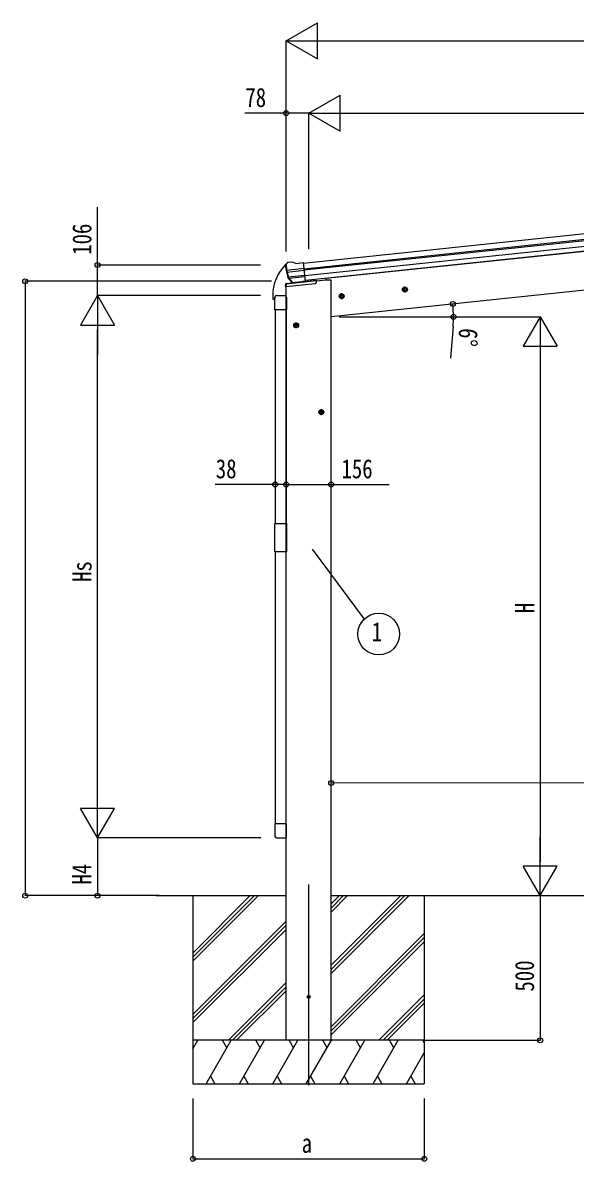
# Model space of a CAD drawing. Units: millimetres, scale not verified. Extents: x -10512 to 10512, y -7425 to 7425.
# Drawn here: x -7439 to -5529, y -4897 to -964 of the extents above; entities that cross this region are included whole.
import ezdxf
from ezdxf.enums import TextEntityAlignment as Align

# ---------------------------------------------------------------- set-up
doc = ezdxf.new("R2010")
doc.units = ezdxf.units.MM
doc.header["$LTSCALE"] = 30
for name, color, linetype in [('0-3_YKK_12', 2, 'Continuous'), ('0-4_YKK_13', 4, 'Continuous'), ('0-5_YKK_A1', 4, 'Continuous'), ('0-6_YKK_D', 6, 'Continuous')]:
    doc.layers.add(name, color=color, linetype=linetype)
doc.styles.add('ＭＳ ゴシック', font='')
doc.styles.get('ＭＳ ゴシック').set_extended_font_data('MS Gothic')

msp = doc.modelspace()

# ---------------------------------------------------------------- linework, layer by layer
at = {"layer": '0-3_YKK_12'}
msp.add_line((-6450.54, -3941.36), (-6450.54, -4634.68), dxfattribs=at)
at = {"layer": '0-4_YKK_13'}
for p, q in [((-6530.58, -1803.21), (-6530.66, -1801.34)), ((-6529.29, -1798.44), (-6529.99, -1799.31)), ((-6525.8, -1794.13), (-6529.29, -1798.44)), ((-6525.8, -1794.13), (-6525.79, -1794.12)), ((-6522.44, -1792.3), (-6522.43, -1792.3)), ((-6494.86, -1795.44), (-6468.34, -1792.65)), ((-6461.56, -1857.2), (-6468.34, -1792.65)), ((-6466.19, -1813.18), (-6525.92, -1819.46)), ((-6525.17, -1825.3), (-6465.57, -1819.03)), ((-6507.66, -1860.85), (-6521.36, -1845.1)), ((-6520.87, -1841.51), (-6463.84, -1835.52)), ((-6506.72, -1860.22), (-6519.77, -1844.28)), ((-6518.54, -1845.78), (-6463.37, -1839.98)), ((-6530.72, -1875.12), (-6529.48, -1865.7)), ((-6529.71, -1875.01), (-6530.72, -1875.12)), ((-6529.71, -1875.01), (-6428.19, -1864.34)), ((-6528.49, -1865.77), (-6529.71, -1875.01)), ((-6529.71, -1875.01), (-6528.49, -1865.77)), ((-6527.98, -1865.78), (-6529.18, -1874.96)), ((-6528.49, -1865.77), (-6528.59, -1864.84)), ((-6528.59, -1864.84), (-6528.49, -1865.77)), ((-6423.72, -1854.75), (-6528.49, -1865.77)), ((-6528.49, -1865.77), (-6423.72, -1854.75)), ((-6423.72, -1854.82), (-6527.98, -1865.78)), ((-6527.05, -1866.19), (-6527.1, -1865.69)), ((-6423.72, -1855.33), (-6527.05, -1866.19)), ((-6497.36, -1860.96), (-6505.05, -1861.77)), ((-6504.96, -1861.53), (-6461.58, -1856.97)), ((-6497.09, -1861.03), (-6497.36, -1860.96)), ((-6471.76, -1858.36), (-6497.09, -1861.03)), ((-6471.5, -1858.25), (-6471.76, -1858.36)), ((-6461.56, -1857.2), (-6471.5, -1858.25)), ((-6458.72, -1857.5), (-6458.72, -1859)), ((-6423.72, -1859.37), (-6423.72, -1854.75)), ((-6574.55, -1906.65), (-6574.55, -1918.41)), ((-6574.05, -1918.91), (-6567.78, -1918.91)), ((-6567.28, -1911.65), (-6567.28, -1918.41)), ((-6567.04, -1955.14), (-6567.04, -1911.44)), ((-6561.54, -1905.94), (-6532.54, -1905.94)), ((-6561.28, -1905.65), (-6528.04, -1905.65)), ((-6527.04, -1911.44), (-6527.04, -1955.14)), ((-6527.04, -1955.14), (-6567.04, -1955.14)), ((-6567.04, -3731.14), (-6567.04, -3774.84)), ((-6527.04, -3731.14), (-6567.04, -3731.14)), ((-6527.04, -3774.84), (-6527.04, -3731.14)), ((-6561.54, -3780.34), (-6532.54, -3780.34))]:
    msp.add_line(p, q, dxfattribs=at)
for points in [[(-6508.95, -1790.88), (-6508.95, -1790.88), (-6522.43, -1792.3)], [(-6494.86, -1795.44), (-6507.66, -1791.03), (-6507.66, -1791.03)], [(-6528.59, -1864.84), (-6423.72, -1853.82), (-6423.72, -1854.75)]]:
    msp.add_lwpolyline(points, dxfattribs=at)
msp.add_lwpolyline([(-6567.04, -2694.14), (-6527.04, -2694.14), (-6527.04, -2792.14), (-6567.04, -2792.14)], close=True, dxfattribs=at)
msp.add_circle((-6450.29, -4329.6), 5, dxfattribs=at)
for centre, radius, start, end in [((-6422.29, -1906.65), 152.26, 135.14293, 180), ((-6329.69, -1782.1), 202, 186, 197.86084), ((-6529.86, -1799.61), 0.5, 86.79478, 135.14293), ((-6336.75, -1784.15), 192.44, 185.42422, 190.5729), ((-6521.91, -1797.27), 5, 96.04426, 140.95574), ((-6508.64, -1793.87), 3, 71.02369, 95.97631), ((-6570.65, -1826.8), 45.32, 6.35482, 9.32878), ((-6527.95, -1825.66), 2.74, 7.56588, 12.97849), ((-6525.08, -1826.64), 1.35, 94.08073, 96.8395), ((-6329.69, -1782.1), 200.2, 192.46117, 197.79991), ((-6519.1, -1843.13), 3, 197.86084, 221), ((-6517.45, -1842.38), 3, 197.79991, 219.30889), ((-6528.49, -1865.84), 1, 96, 172.5), ((-6529.21, -1869.36), 3.66, 78.7113, 94.17753), ((-6529.21, -1869.36), 3.66, 78.7113, 94.17753), ((-6505.4, -1858.89), 2.99, 220.99261, 266.7283), ((-6428.72, -1859.37), 5, 276, 0), ((-6574.05, -1918.41), 0.5, 180, 270), ((-6567.78, -1918.41), 0.5, 270, 0), ((-6561.28, -1911.65), 6, 90, 180), ((-6561.54, -1911.44), 5.5, 90, 180), ((-6532.54, -1911.44), 5.5, 0, 90), ((-6561.54, -3774.84), 5.5, 180, 270), ((-6532.54, -3774.84), 5.5, 270, 0)]:
    msp.add_arc(centre, radius, start, end, dxfattribs=at)
for centre, major_axis, ratio, start_param, end_param in [((-6527.66, -1801.19), (1.9, 2.34), 0.995767, 1.5707963, 2.2972137), ((-6524.11, -1796.81), (-5.48, -2.51), 0.24881, 5.8190815, 5.8226003), ((-6528.45, -1802.35), (-0.38, 5.97), 0.020485, 4.7140547, 5.6117533), ((-6327.38, -1804.04), (-20.92, 199.05), 0.994373, 1.5554317, 1.5718064), ((-6507.7, -1858.81), (-1.71, 2.84), 0.040856, 4.1415604, 4.1696818), ((-6505.27, -1858.56), (-0.51, 2.96), 0.642905, 2.0792573, 3.037247), ((-6505.31, -1858.66), (-3.02, -2.79), 0.650902, 0.9542299, 1.0270405), ((-6505.36, -1858.78), (-1.1, -2.8), 0.997631, 0.3902369, 0.4789948)]:
    msp.add_ellipse(centre, major_axis=major_axis, ratio=ratio, start_param=start_param, end_param=end_param, dxfattribs=at)
at = {"layer": '0-5_YKK_A1'}
for p, q in [((-6468.13, -1794.64), (-4472.05, -1584.84)), ((-6466.15, -1813.53), (-4470.06, -1603.74)), ((-6465.72, -1817.71), (-4469.62, -1607.91)), ((-6463.62, -1837.57), (-4467.54, -1627.77)), ((-4465.78, -1644.51), (-6461.86, -1854.31)), ((-4465.67, -1645.51), (-6390.96, -1847.86)), ((-4445.2, -1777.09), (-6372.54, -1979.66)), ((-6390.96, -1847.86), (-6390.35, -1853.66)), ((-6528.04, -4479.66), (-6528.04, -1874.84)), ((-6372.54, -4479.66), (-6372.54, -1853.66)), ((-6107.59, -1884.44), (-6127.48, -1886.53)), ((-6118.32, -1878.02), (-6124.39, -1882.43)), ((-6124.39, -1882.43), (-6123.6, -1889.9)), ((-6116.49, -1895.43), (-6118.58, -1875.54)), ((-6111.46, -1881.07), (-6118.32, -1878.02)), ((-6326.38, -1907.44), (-6346.27, -1909.53)), ((-6337.11, -1901.02), (-6343.18, -1905.43)), ((-6343.18, -1905.43), (-6342.4, -1912.89)), ((-6342.4, -1912.89), (-6335.54, -1915.95)), ((-6335.28, -1918.43), (-6337.37, -1898.54)), ((-6330.25, -1904.07), (-6337.11, -1901.02)), ((-6123.6, -1889.9), (-6116.75, -1892.95)), ((-6566.04, -1955.14), (-6566.04, -2694.14)), ((-6528.04, -1955.14), (-6528.04, -2694.14)), ((-6493.54, -2001.7), (-6500.04, -2005.46)), ((-6500.04, -2005.46), (-6500.04, -2012.96)), ((-6493.54, -2019.21), (-6493.54, -1999.21)), ((-6487.04, -2005.46), (-6493.54, -2001.7)), ((-6483.54, -2009.21), (-6503.54, -2009.21)), ((-6500.04, -2012.96), (-6493.54, -2016.71)), ((-6396.54, -2309.21), (-6416.54, -2309.21)), ((-6406.54, -2301.7), (-6413.04, -2305.46)), ((-6413.04, -2305.46), (-6413.04, -2312.96)), ((-6413.04, -2312.96), (-6406.54, -2316.71)), ((-6406.54, -2319.21), (-6406.54, -2299.21)), ((-6400.04, -2305.46), (-6406.54, -2301.7)), ((-6566.04, -2792.14), (-6566.04, -3731.14)), ((-6528.04, -3731.14), (-6528.04, -2792.14)), ((-6979.18, -3979.66), (-6528.04, -3979.66)), ((-6850.54, -4206.29), (-6623.91, -3979.66)), ((-6850.54, -4192.15), (-6638.05, -3979.66)), ((-6850.54, -4178), (-6652.19, -3979.66)), ((-6850.54, -3979.72), (-6850.54, -4629.66)), ((-6372.54, -3979.66), (-3724.06, -3979.66)), ((-6372.54, -4248.79), (-6103.41, -3979.66)), ((-6372.54, -4234.65), (-6117.55, -3979.66)), ((-6372.54, -4220.5), (-6131.69, -3979.66)), ((-6372.54, -4036.6), (-6315.6, -3979.66)), ((-6372.54, -4022.46), (-6329.74, -3979.66)), ((-6372.54, -4008.31), (-6343.89, -3979.66)), ((-6050.54, -3979.72), (-6050.54, -4629.66)), ((-6850.54, -4390.13), (-6528.54, -4068.14)), ((-6850.54, -4404.28), (-6528.54, -4082.28)), ((-6850.54, -4418.42), (-6528.54, -4096.42)), ((-6372.54, -4432.63), (-6050.54, -4110.64)), ((-6372.54, -4446.78), (-6050.54, -4124.78)), ((-6372.54, -4460.92), (-6050.54, -4138.92)), ((-6727.93, -4479.66), (-6528.54, -4280.27)), ((-6713.79, -4479.66), (-6528.54, -4294.41)), ((-6699.65, -4479.66), (-6528.54, -4308.55)), ((-6207.43, -4479.66), (-6050.54, -4322.77)), ((-6193.29, -4479.66), (-6050.54, -4336.91)), ((-6179.15, -4479.66), (-6050.54, -4351.05)), ((-6050.54, -4479.66), (-6850.54, -4479.66)), ((-6850.54, -4508.6), (-6833.83, -4479.66)), ((-6804.97, -4629.66), (-6718.36, -4479.66)), ((-6733.36, -4505.64), (-6748.36, -4479.66)), ((-6689.5, -4629.66), (-6602.89, -4479.66)), ((-6617.89, -4505.64), (-6632.89, -4479.66)), ((-6574.03, -4629.66), (-6487.42, -4479.66)), ((-6502.42, -4505.64), (-6517.43, -4479.66)), ((-6458.56, -4629.66), (-6371.95, -4479.66)), ((-6386.95, -4505.64), (-6401.96, -4479.66)), ((-6343.09, -4629.66), (-6256.48, -4479.66)), ((-6271.48, -4505.64), (-6286.48, -4479.66)), ((-6227.62, -4629.66), (-6141.01, -4479.66)), ((-6156.01, -4505.64), (-6171.02, -4479.66)), ((-6050.54, -4488.33), (-6055.55, -4479.66)), ((-6848.83, -4505.64), (-6850.54, -4502.68)), ((-6112.15, -4629.66), (-6050.54, -4522.95)), ((-6850.54, -4629.66), (-6050.54, -4629.66)), ((-6789.97, -4603.68), (-6774.97, -4629.66)), ((-6674.5, -4603.68), (-6659.5, -4629.66)), ((-6559.03, -4603.68), (-6544.03, -4629.66)), ((-6443.56, -4603.68), (-6428.56, -4629.66)), ((-6328.09, -4603.68), (-6313.09, -4629.66)), ((-6212.62, -4603.68), (-6197.62, -4629.66)), ((-6097.15, -4603.68), (-6082.15, -4629.66))]:
    msp.add_line(p, q, dxfattribs=at)
for points in [[(-6372.54, -1853.66), (-6392.54, -1853.66), (-6423.72, -1856.94)], [(-6116.75, -1892.95), (-6110.68, -1888.54), (-6111.46, -1881.07)], [(-6335.54, -1915.95), (-6329.47, -1911.54), (-6330.25, -1904.07)], [(-6493.54, -2016.71), (-6487.04, -2012.96), (-6487.04, -2005.46)], [(-6406.54, -2316.71), (-6400.04, -2312.96), (-6400.04, -2305.46)]]:
    msp.add_lwpolyline(points, dxfattribs=at)
for centre, radius in [((-6117.53, -1885.49), 8.5), ((-6117.53, -1885.49), 7.7), ((-6117.53, -1885.49), 6.5), ((-6336.33, -1908.48), 8.5), ((-6336.33, -1908.48), 7.7), ((-6336.33, -1908.48), 6.5), ((-6493.54, -2009.21), 8.5), ((-6493.54, -2009.21), 7.7), ((-6493.54, -2009.21), 6.5), ((-6406.54, -2309.21), 8.5), ((-6406.54, -2309.21), 7.7), ((-6406.54, -2309.21), 6.5)]:
    msp.add_circle(centre, radius, dxfattribs=at)
at = {"layer": '0-6_YKK_D'}
for p, q in [((-6528.54, -1026.26), (-6420.29, -963.76)), ((-6420.29, -1088.76), (-6420.29, -963.76)), ((-6528.54, -1743.68), (-6528.54, -1025.26)), ((-6528.54, -1026.26), (-6420.29, -1088.76)), ((-6528.54, -1026.26), (-6312.04, -1026.26)), ((-6403.54, -1026.26), (-4535.16, -1026.26)), ((-6450.29, -1276.26), (-6342.04, -1213.76)), ((-6342.04, -1338.76), (-6342.04, -1213.76)), ((-6528.04, -1753.68), (-6528.04, -1275.26)), ((-6450.29, -1745.51), (-6450.29, -1275.26)), ((-6450.29, -1745.51), (-6450.29, -1275.26)), ((-6450.29, -1276.26), (-6342.04, -1338.76)), ((-6450.29, -1276.26), (-6233.79, -1276.26)), ((-6325.29, -1276.26), (-4535.16, -1276.26)), ((-6616.43, -1800.83), (-7181.51, -1800.83)), ((-6578.54, -1857.15), (-7431.51, -1857.15)), ((-7430.51, -1857.15), (-7430.51, -3979.66)), ((-7180.51, -1906.64), (-7239.11, -2008.13)), ((-6617.32, -1906.64), (-7181.51, -1906.64)), ((-6617.32, -1906.64), (-7181.51, -1906.64)), ((-7180.51, -1906.64), (-7121.92, -2008.13)), ((-7180.51, -1906.64), (-7180.51, -2109.62)), ((-6345.25, -1979.66), (-5648.63, -1979.66)), ((-6298.18, -1979.66), (-5948.63, -1979.66)), ((-5649.63, -1979.66), (-5708.22, -2081.15)), ((-5649.63, -1979.66), (-5591.03, -2081.15)), ((-5649.63, -1979.66), (-5649.63, -2182.63)), ((-7239.11, -2008.13), (-7121.92, -2008.13)), ((-7180.51, -3662.45), (-7180.51, -2023.83)), ((-5950.99, -2013.63), (-5959.75, -2122.21)), ((-5708.22, -2081.15), (-5591.03, -2081.15)), ((-5649.63, -2096.85), (-5649.63, -3862.47)), ((-6566.04, -2530.22), (-6566.04, -2560.21)), ((-6528.04, -2525.13), (-6528.04, -2560.21)), ((-6438.69, -2782.24), (-6258.9, -3024.88)), ((-7180.51, -3779.64), (-7180.51, -3576.67)), ((-4253.09, -3592.07), (-6372.54, -3590.47)), ((-7180.51, -3779.64), (-7239.11, -3678.15)), ((-7121.92, -3678.15), (-7239.11, -3678.15)), ((-7180.51, -3779.64), (-7121.92, -3678.15)), ((-6616.04, -3779.64), (-7181.51, -3779.64)), ((-6616.04, -3779.64), (-7181.51, -3779.64)), ((-7180.51, -3779.64), (-7180.51, -3979.66)), ((-5649.63, -3979.66), (-5649.63, -3776.68)), ((-5649.63, -3979.66), (-5708.22, -3878.17)), ((-5591.03, -3878.17), (-5708.22, -3878.17)), ((-5649.63, -3979.66), (-5591.03, -3878.17)), ((-6980.18, -3979.66), (-7431.51, -3979.66)), ((-6967.31, -3979.66), (-7181.51, -3979.66)), ((-6049.54, -3979.66), (-5648.63, -3979.66)), ((-5649.63, -3979.66), (-5649.63, -4479.66)), ((-6049.54, -4479.66), (-5648.63, -4479.66)), ((-6850.54, -4680.6), (-6850.54, -4889.91)), ((-6050.54, -4680.6), (-6050.54, -4889.91)), ((-6850.54, -4888.91), (-6050.54, -4888.91))]:
    msp.add_line(p, q, dxfattribs=at)
for points in [[(-6450.29, -1276.26), (-6528.04, -1276.26), (-6670.98, -1276.26)], [(-7180.51, -1906.64), (-7180.51, -1800.83), (-7180.51, -1601.13)], [(-6528.04, -2559.21), (-6566.04, -2559.21), (-6773.18, -2559.21)], [(-6528.04, -2559.21), (-6372.54, -2559.21), (-6172.01, -2559.21)]]:
    msp.add_lwpolyline(points, dxfattribs=at)
for centre, radius in [((-6528.04, -1276.26), 8.5), ((-7180.51, -1800.83), 8.5), ((-7430.51, -1857.15), 8.5), ((-5951.94, -1935.45), 8.5), ((-5949.63, -1979.66), 8.5), ((-6566.04, -2559.21), 8.5), ((-6528.04, -2559.21), 8.5), ((-6528.04, -2559.21), 8.5), ((-6372.54, -2559.21), 8.5), ((-6208.18, -3075.98), 72), ((-6372.54, -3590.47), 8.5), ((-7430.51, -3979.66), 8.5), ((-7180.51, -3979.66), 8.5), ((-5649.63, -4479.66), 8.5), ((-6850.54, -4888.91), 8.5), ((-6050.54, -4888.91), 8.5)]:
    msp.add_circle(centre, radius, dxfattribs=at)
for start, end in [(0, 6), (355.39249, 0)]:
    msp.add_arc((-6372.54, -1979.66), 422.91, start, end, dxfattribs=at)

# ---------------------------------------------------------------- texts
at = {"layer": '0-6_YKK_D', "style": 'ＭＳ ゴシック', "width": 0.8}
for s, p in [('78', (-6669.31, -1274.6)), ('38', (-6771.51, -2557.54)), ('156', (-6336.88, -2557.54)), ('1', (-6232.18, -3120.98)), ('a', (-6474.54, -4888.11))]:
    msp.add_text(s, height=65.98, dxfattribs=at).set_placement(p, align=Align.BOTTOM_LEFT)
for s, rotation, p in [('106', 90, (-7181.76, -1765.58)), ('6°', 265.392, (-5949.47, -2015.43)), ('Hs', 90, (-7181.51, -2895.94)), ('H', 90, (-5650.63, -3003.66)), ('H4', 90, (-7182.51, -3941.66)), ('500', 90, (-5651.29, -4311.26))]:
    msp.add_text(s, height=65.98, rotation=rotation, dxfattribs=at).set_placement(p, align=Align.BOTTOM_LEFT)

doc.saveas('drawing.dxf')
